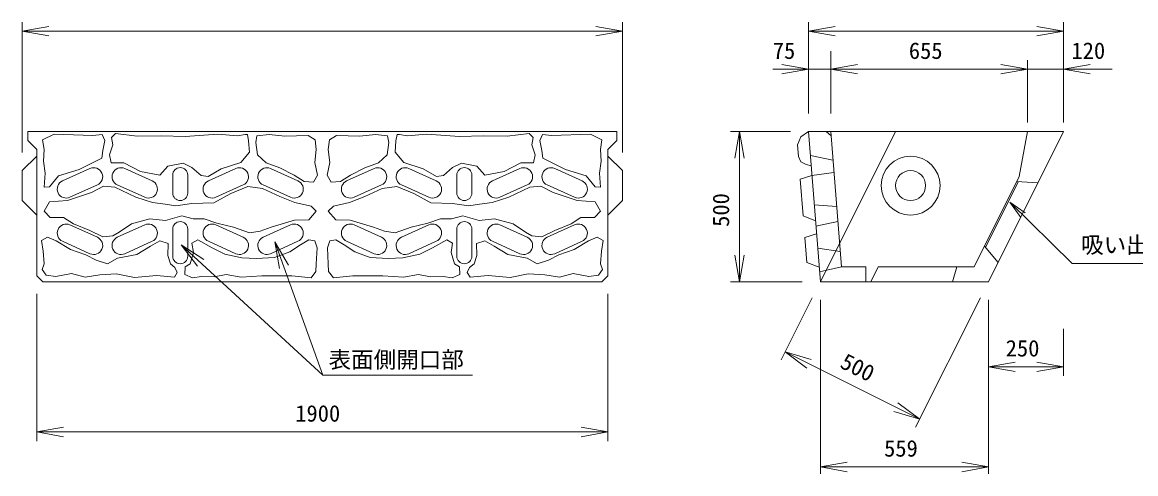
# Model space of a CAD drawing. Units: millimetres, scale not verified, with parts at other scales. Extents: x 112013 to 192013, y 25079 to 80079.
# Drawn here: x 164760 to 179575, y 62777 to 68788 of the extents above; entities that cross this region are included whole.
import ezdxf
from ezdxf.enums import TextEntityAlignment as Align

# ---------------------------------------------------------------- set-up
doc = ezdxf.new("R2010")
doc.units = ezdxf.units.MM
doc.layers.add('0_2', color=4, linetype='Continuous', lineweight=18)
doc.styles.add('ＭＳ ゴシック-5.0-0.0', font='')
doc.styles.get('ＭＳ ゴシック-5.0-0.0').set_extended_font_data('ＭＳ ゴシック-5.0-0.0')

msp = doc.modelspace()

# ---------------------------------------------------------------- linework, layer by layer
at = {"layer": '0_2'}
for p, q in [((164759.901, 67053.667), (164759.901, 68787.537)), ((172743.901, 67053.667), (172743.901, 68787.537)), ((175221.05, 67573.667), (175221.05, 68787.537)), ((178614.665, 67453.667), (178614.665, 68787.537)), ((164759.901, 68667.537), (165114.432, 68730.05)), ((164759.901, 68667.537), (165114.432, 68605.023)), ((164759.901, 68667.537), (172743.901, 68667.537)), ((172743.901, 68667.537), (172389.37, 68730.05)), ((172743.901, 68667.537), (172389.37, 68605.023)), ((175221.05, 68667.537), (175575.581, 68730.05)), ((175221.05, 68667.537), (175575.581, 68605.023)), ((175221.05, 68667.537), (178614.665, 68667.537)), ((178614.665, 68667.537), (178260.134, 68730.05)), ((178614.665, 68667.537), (178260.134, 68605.023)), ((175516.805, 67573.667), (175516.805, 68401.643)), ((175221.05, 68161.643), (174745.859, 68161.643)), ((175221.05, 68161.643), (174866.519, 68224.157)), ((175221.05, 68161.643), (174866.519, 68099.13)), ((175221.05, 68161.643), (175516.805, 68161.643)), ((175516.805, 68161.643), (175871.336, 68224.157)), ((175516.805, 68161.643), (175871.336, 68099.13)), ((175516.805, 68161.643), (178134.665, 68161.643)), ((178134.665, 68161.643), (177780.134, 68224.157)), ((178134.665, 68161.643), (177780.134, 68099.13)), ((178134.665, 67453.667), (178134.665, 68281.643)), ((178134.665, 68161.643), (178614.665, 68161.643)), ((178614.665, 68161.643), (178969.196, 68224.157)), ((178614.665, 68161.643), (179259.534, 68161.643)), ((178614.665, 68161.643), (178969.196, 68099.13)), ((174182.933, 67333.667), (174981.05, 67333.667)), ((174302.933, 67333.667), (174240.419, 66979.136)), ((174302.933, 67333.667), (174365.446, 66979.136)), ((174302.933, 67333.667), (174302.933, 65333.667)), ((175120.801, 67263.318), (175074.476, 67156.941)), ((175221.05, 67333.667), (175120.801, 67263.318)), ((176378.597, 67333.667), (175378.597, 65333.667)), ((175086.808, 67000.392), (175074.476, 67156.941)), ((175086.808, 67000.392), (175120.801, 66928.482)), ((175120.801, 66928.482), (175189.382, 66892.174)), ((175189.382, 66892.174), (175257.012, 66877.146)), ((175267.362, 66745.756), (175110.471, 66699.996)), ((175149.04, 66210.371), (175110.471, 66699.996)), ((177574.996, 65790.985), (178012.105, 66665.203)), ((177899.418, 66390.577), (178728.145, 65576.002)), ((177899.418, 66390.577), (178105.434, 66248.951)), ((177899.418, 66390.577), (178044.571, 66187.031)), ((175149.04, 66210.371), (175314.676, 66145.121)), ((175328.53, 65969.25), (175171.792, 65921.547)), ((166873.027, 65825.101), (168759.818, 64091.542)), ((166873.027, 65825.101), (167176.39, 65631.268)), ((166873.027, 65825.101), (167091.8, 65539.201)), ((168122.306, 65865.4), (168759.818, 64091.542)), ((168122.306, 65865.4), (168301.043, 65552.905)), ((168122.306, 65865.4), (168183.384, 65510.619)), ((175198.114, 65587.402), (175171.792, 65921.547)), ((174302.933, 65333.667), (174240.419, 65688.198)), ((174302.933, 65333.667), (174365.446, 65688.198)), ((175363.495, 65525.384), (175198.114, 65587.402)), ((178728.145, 65576.002), (180964.61, 65576.002)), ((174182.933, 65333.667), (175138.597, 65333.667)), ((164951.901, 63212.942), (164951.901, 65173.667)), ((172551.901, 63212.942), (172551.901, 65173.667)), ((174857.614, 64291.701), (175271.266, 65119.005)), ((175378.597, 62777.229), (175378.597, 65093.667)), ((176646.469, 63397.274), (177507.334, 65119.005)), ((177614.665, 62777.229), (177614.665, 65093.667)), ((178614.665, 64080.045), (178614.665, 64705.16)), ((174911.28, 64399.033), (175256.339, 64296.395)), ((174911.28, 64399.033), (175200.425, 64184.568)), ((174911.28, 64399.033), (176700.134, 63504.605)), ((177614.665, 64200.045), (177969.196, 64262.559)), ((177614.665, 64200.045), (177969.196, 64137.532)), ((178614.665, 64200.045), (177614.665, 64200.045)), ((178614.665, 64200.045), (178260.134, 64262.559)), ((178614.665, 64200.045), (178260.134, 64137.532)), ((168759.818, 64091.542), (170752.23, 64091.542)), ((176700.134, 63504.605), (176410.989, 63719.07)), ((176700.134, 63504.605), (176355.075, 63607.243)), ((164951.901, 63332.942), (165306.432, 63395.455)), ((164951.901, 63332.942), (165306.432, 63270.428)), ((164951.901, 63332.942), (172551.901, 63332.942)), ((172551.901, 63332.942), (172197.37, 63395.455)), ((172551.901, 63332.942), (172197.37, 63270.428)), ((175378.597, 62867.087), (175733.128, 62929.6)), ((175378.597, 62867.087), (175733.128, 62804.574)), ((175378.597, 62867.087), (177614.665, 62867.087)), ((177614.665, 62867.087), (177260.134, 62929.6)), ((177614.665, 62867.087), (177260.134, 62804.574))]:
    msp.add_line(p, q, dxfattribs=at)
at = {"layer": '0_2', "color": 2}
for p, q in [((164831.901, 67213.667), (164831.901, 67333.667)), ((164831.901, 67333.667), (168751.901, 67333.667)), ((165031.095, 67222.898), (165183.931, 67296.681)), ((165183.931, 67296.681), (165700.412, 67280.87)), ((165700.412, 67280.87), (165821.626, 67291.411)), ((165821.626, 67291.411), (165858.518, 67212.358)), ((165948.111, 67254.519), (166000.814, 67307.222)), ((166000.814, 67307.222), (166290.675, 67270.33)), ((166290.675, 67270.33), (166612.158, 67275.6)), ((166612.158, 67275.6), (166928.37, 67265.06)), ((166928.37, 67265.06), (167360.527, 67296.681)), ((167360.527, 67296.681), (167624.037, 67275.6)), ((167624.037, 67275.6), (167724.171, 67291.411)), ((167724.171, 67291.411), (167755.792, 67291.411)), ((167755.792, 67291.411), (167771.603, 67207.088)), ((167882.277, 67275.6), (167866.467, 67186.007)), ((168045.654, 67291.411), (167882.277, 67275.6)), ((168251.192, 67270.33), (168045.654, 67291.411)), ((168562.134, 67280.87), (168251.192, 67270.33)), ((168656.998, 67222.898), (168562.134, 67280.87)), ((172671.901, 67333.667), (168751.901, 67333.667)), ((168846.804, 67222.898), (168941.667, 67280.87)), ((168941.667, 67280.87), (169252.61, 67270.33)), ((169252.61, 67270.33), (169458.148, 67291.411)), ((169458.148, 67291.411), (169621.524, 67275.6)), ((169621.524, 67275.6), (169637.335, 67186.007)), ((169748.009, 67291.411), (169732.198, 67207.088)), ((169779.63, 67291.411), (169748.009, 67291.411)), ((169879.764, 67275.6), (169779.63, 67291.411)), ((170143.275, 67296.681), (169879.764, 67275.6)), ((170575.432, 67265.06), (170143.275, 67296.681)), ((170891.644, 67275.6), (170575.432, 67265.06)), ((171213.127, 67270.33), (170891.644, 67275.6)), ((171502.988, 67307.222), (171213.127, 67270.33)), ((171555.69, 67254.519), (171502.988, 67307.222)), ((171682.175, 67291.411), (171645.284, 67212.358)), ((171803.39, 67280.87), (171682.175, 67291.411)), ((172319.87, 67296.681), (171803.39, 67280.87)), ((172472.706, 67222.898), (172319.87, 67296.681)), ((172671.901, 67213.667), (172671.901, 67333.667)), ((178614.665, 67333.667), (175221.05, 67333.667)), ((175221.05, 67333.667), (175378.597, 65333.667)), ((175456.805, 67333.667), (175521.517, 67273.852)), ((175516.805, 67333.667), (175658.597, 65533.667)), ((178614.665, 67333.667), (177614.665, 65333.667)), ((178134.665, 67333.667), (178023.976, 66733.667)), ((164831.901, 67213.667), (164951.901, 67093.667)), ((165051.901, 67093.667), (165031.095, 67222.898)), ((165858.518, 67212.358), (165832.167, 67080.603)), ((165921.76, 67022.63), (165963.922, 67154.386)), ((165963.922, 67154.386), (165948.111, 67254.519)), ((167771.603, 67207.088), (167782.143, 67059.522)), ((167866.467, 67186.007), (167887.548, 67022.63)), ((168671.901, 67093.667), (168656.998, 67222.898)), ((168831.901, 67093.667), (168846.804, 67222.898)), ((169637.335, 67186.007), (169616.254, 67022.63)), ((169732.198, 67207.088), (169721.658, 67059.522)), ((171539.879, 67154.386), (171555.69, 67254.519)), ((171582.041, 67022.63), (171539.879, 67154.386)), ((171645.284, 67212.358), (171671.635, 67080.603)), ((172451.901, 67093.667), (172472.706, 67222.898)), ((172671.901, 67213.667), (172551.901, 67093.667)), ((164759.901, 66813.667), (164951.901, 67005.667)), ((164951.901, 65413.667), (164951.901, 67093.667)), ((165051.901, 67093.667), (165041.636, 66938.307)), ((165816.356, 66980.469), (165515.954, 66827.633)), ((165832.167, 67080.603), (165816.356, 66980.469)), ((165942.841, 66917.226), (165921.76, 67022.63)), ((167782.143, 67059.522), (167666.199, 66922.496)), ((167887.548, 67022.63), (168003.492, 66917.226)), ((168671.901, 67093.667), (168651.728, 66922.496)), ((168831.901, 67093.667), (168852.074, 66922.496)), ((169616.254, 67022.63), (169500.309, 66917.226)), ((169721.658, 67059.522), (169837.603, 66922.496)), ((171560.96, 66917.226), (171582.041, 67022.63)), ((171671.635, 67080.603), (171687.445, 66980.469)), ((171687.445, 66980.469), (171987.847, 66827.633)), ((172451.901, 67093.667), (172462.166, 66938.307)), ((172551.901, 65413.667), (172551.901, 67093.667)), ((172743.901, 66813.667), (172551.901, 67005.667)), ((175246.102, 67015.648), (175546.732, 66953.754)), ((165041.636, 66938.307), (165062.717, 66780.201)), ((165515.954, 66827.633), (165241.904, 66743.309)), ((165660.219, 66840.566), (165295.776, 66675.699)), ((166111.488, 66917.226), (165942.841, 66917.226)), ((166332.837, 66801.282), (166111.488, 66917.226)), ((166488.026, 66675.699), (166123.582, 66840.566)), ((166696.481, 66869.794), (166591.077, 66753.85)), ((166902.019, 66911.956), (166696.481, 66869.794)), ((167017.963, 66853.984), (166902.019, 66911.956)), ((167139.178, 66748.58), (167017.963, 66853.984)), ((167407.959, 66838.173), (167234.042, 66732.769)), ((167235.776, 66675.699), (167600.219, 66840.566)), ((167666.199, 66922.496), (167407.959, 66838.173)), ((168003.492, 66917.226), (168187.949, 66848.714)), ((168063.582, 66840.566), (168428.026, 66675.699)), ((168187.949, 66848.714), (168377.677, 66753.85)), ((168651.728, 66922.496), (168688.619, 66753.85)), ((168852.074, 66922.496), (168815.182, 66753.85)), ((169440.219, 66840.566), (169075.776, 66675.699)), ((169315.852, 66848.714), (169126.125, 66753.85)), ((169500.309, 66917.226), (169315.852, 66848.714)), ((169837.603, 66922.496), (170095.843, 66838.173)), ((170268.026, 66675.699), (169903.582, 66840.566)), ((170095.843, 66838.173), (170269.76, 66732.769)), ((170364.623, 66748.58), (170485.838, 66853.984)), ((170485.838, 66853.984), (170601.783, 66911.956)), ((170601.783, 66911.956), (170807.321, 66869.794)), ((170807.321, 66869.794), (170912.725, 66753.85)), ((171015.776, 66675.699), (171380.219, 66840.566)), ((171170.965, 66801.282), (171392.314, 66917.226)), ((171392.314, 66917.226), (171560.96, 66917.226)), ((171843.582, 66840.566), (172208.026, 66675.699)), ((171987.847, 66827.633), (172261.898, 66743.309)), ((172462.166, 66938.307), (172441.085, 66780.201)), ((164759.901, 66813.667), (164759.901, 66413.667)), ((165062.717, 66780.201), (165051.901, 66593.667)), ((165241.904, 66743.309), (165120.689, 66595.744)), ((166591.077, 66753.85), (166332.837, 66801.282)), ((166761.901, 66513.667), (166761.901, 66753.667)), ((166961.901, 66513.667), (166961.901, 66753.667)), ((167234.042, 66732.769), (167139.178, 66748.58)), ((168377.677, 66753.85), (168509.432, 66669.526)), ((168509.432, 66669.526), (168635.917, 66658.986)), ((168635.917, 66658.986), (168688.619, 66753.85)), ((168867.885, 66658.986), (168815.182, 66753.85)), ((168994.37, 66669.526), (168867.885, 66658.986)), ((169126.125, 66753.85), (168994.37, 66669.526)), ((170269.76, 66732.769), (170364.623, 66748.58)), ((170541.901, 66513.667), (170541.901, 66753.667)), ((170741.901, 66513.667), (170741.901, 66753.667)), ((170912.725, 66753.85), (171170.965, 66801.282)), ((172261.898, 66743.309), (172383.113, 66595.744)), ((172441.085, 66780.201), (172451.901, 66593.667)), ((172743.901, 66813.667), (172743.901, 66413.667)), ((175267.362, 66745.756), (175559.794, 66787.942)), ((177423.976, 65533.667), (178023.976, 66733.667)), ((165120.689, 66595.744), (165051.901, 66593.667)), ((165363.118, 66416.557), (165679.331, 66521.961)), ((165759.139, 66621.901), (165394.696, 66457.033)), ((165679.331, 66521.961), (165842.707, 66606.284)), ((165842.707, 66606.284), (165990.273, 66590.473)), ((165990.273, 66590.473), (166269.594, 66458.718)), ((166389.105, 66457.033), (166024.662, 66621.901)), ((167334.696, 66457.033), (167699.139, 66621.901)), ((167534.444, 66506.15), (167761.063, 66601.014)), ((167761.063, 66601.014), (167956.06, 66574.663)), ((167956.06, 66574.663), (168187.949, 66469.259)), ((167964.662, 66621.901), (168329.105, 66457.033)), ((169539.139, 66621.901), (169174.696, 66457.033)), ((169547.741, 66574.663), (169315.852, 66469.259)), ((169742.739, 66601.014), (169547.741, 66574.663)), ((169969.358, 66506.15), (169742.739, 66601.014)), ((170169.105, 66457.033), (169804.662, 66621.901)), ((171114.696, 66457.033), (171479.139, 66621.901)), ((171513.528, 66590.473), (171234.207, 66458.718)), ((171661.094, 66606.284), (171513.528, 66590.473)), ((171824.471, 66521.961), (171661.094, 66606.284)), ((171744.662, 66621.901), (172109.105, 66457.033)), ((172140.683, 66416.557), (171824.471, 66521.961)), ((172383.113, 66595.744), (172451.901, 66593.667)), ((177990.324, 66666.364), (178273.472, 66651.281)), ((164759.901, 66413.667), (164951.901, 66221.667)), ((165051.901, 66273.667), (165120.689, 66395.476)), ((165120.689, 66395.476), (165363.118, 66416.557)), ((166269.594, 66458.718), (166490.943, 66390.206)), ((166490.943, 66390.206), (166659.589, 66363.854)), ((166801.885, 66342.774), (167017.963, 66374.395)), ((167017.963, 66374.395), (167307.825, 66384.935)), ((167307.825, 66384.935), (167534.444, 66506.15)), ((168187.949, 66469.259), (168388.217, 66390.206)), ((168388.217, 66390.206), (168604.296, 66337.503)), ((169115.584, 66390.206), (168899.506, 66337.503)), ((169315.852, 66469.259), (169115.584, 66390.206)), ((170195.977, 66384.935), (169969.358, 66506.15)), ((170485.838, 66374.395), (170195.977, 66384.935)), ((170701.917, 66342.774), (170485.838, 66374.395)), ((171012.859, 66390.206), (170844.212, 66363.854)), ((171234.207, 66458.718), (171012.859, 66390.206)), ((172383.113, 66395.476), (172140.683, 66416.557)), ((172451.901, 66273.667), (172383.113, 66395.476)), ((172743.901, 66413.667), (172551.901, 66221.667)), ((165131.229, 66189.938), (165051.901, 66273.667)), ((166659.589, 66363.854), (166801.885, 66342.774)), ((168671.901, 66273.667), (168572.674, 66158.316)), ((168604.296, 66337.503), (168671.901, 66273.667)), ((168899.506, 66337.503), (168831.901, 66273.667)), ((168831.901, 66273.667), (168931.127, 66158.316)), ((170844.212, 66363.854), (170701.917, 66342.774)), ((172372.572, 66189.938), (172451.901, 66273.667)), ((175298.11, 66355.426), (175595.508, 66334.556)), ((165310.416, 66189.938), (165131.229, 66189.938)), ((165442.172, 66105.614), (165310.416, 66189.938)), ((165759.139, 65925.434), (165394.696, 66090.301)), ((165658.25, 66016.021), (165442.172, 66105.614)), ((166389.105, 66090.301), (166024.662, 65925.434)), ((166211.622, 66105.614), (166048.245, 65994.94)), ((166459.322, 66168.857), (166211.622, 66105.614)), ((166664.86, 66147.776), (166459.322, 66168.857)), ((166880.938, 66211.018), (166664.86, 66147.776)), ((167033.774, 66168.857), (166880.938, 66211.018)), ((167181.34, 66168.857), (167033.774, 66168.857)), ((167349.986, 66110.885), (167181.34, 66168.857)), ((167334.696, 66090.301), (167699.139, 65925.434)), ((167571.335, 66058.182), (167349.986, 66110.885)), ((167964.662, 65925.434), (168329.105, 66090.301)), ((168382.947, 66153.046), (168072.005, 66058.182)), ((168572.674, 66158.316), (168382.947, 66153.046)), ((168931.127, 66158.316), (169120.854, 66153.046)), ((169120.854, 66153.046), (169431.797, 66058.182)), ((169539.139, 65925.434), (169174.696, 66090.301)), ((170169.105, 66090.301), (169804.662, 65925.434)), ((169932.466, 66058.182), (170153.815, 66110.885)), ((170153.815, 66110.885), (170322.462, 66168.857)), ((170322.462, 66168.857), (170470.027, 66168.857)), ((170470.027, 66168.857), (170622.863, 66211.018)), ((170622.863, 66211.018), (170838.942, 66147.776)), ((170838.942, 66147.776), (171044.48, 66168.857)), ((171044.48, 66168.857), (171292.18, 66105.614)), ((171114.696, 66090.301), (171479.139, 65925.434)), ((171292.18, 66105.614), (171455.556, 65994.94)), ((171744.662, 65925.434), (172109.105, 66090.301)), ((171845.551, 66016.021), (172061.63, 66105.614)), ((172061.63, 66105.614), (172193.385, 66189.938)), ((172193.385, 66189.938), (172372.572, 66189.938)), ((175320.316, 66073.524), (175611.136, 66136.162)), ((165015.285, 65884.266), (165094.338, 65926.427)), ((165094.338, 65926.427), (165210.282, 65878.995)), ((165832.167, 65931.698), (165658.25, 66016.021)), ((165963.922, 65942.238), (165832.167, 65931.698)), ((166048.245, 65994.94), (165963.922, 65942.238)), ((166761.901, 66033.667), (166761.901, 65673.667)), ((166961.901, 66033.667), (166961.901, 65673.667)), ((167782.143, 65984.4), (167571.335, 66058.182)), ((167924.439, 66005.48), (167782.143, 65984.4)), ((168072.005, 66058.182), (167924.439, 66005.48)), ((169431.797, 66058.182), (169579.362, 66005.48)), ((169579.362, 66005.48), (169721.658, 65984.4)), ((169721.658, 65984.4), (169932.466, 66058.182)), ((170541.901, 66033.667), (170541.901, 65673.667)), ((170741.901, 66033.667), (170741.901, 65673.667)), ((171455.556, 65994.94), (171539.879, 65942.238)), ((171539.879, 65942.238), (171671.635, 65931.698)), ((171671.635, 65931.698), (171845.551, 66016.021)), ((172409.464, 65926.427), (172293.519, 65878.995)), ((172488.517, 65884.266), (172409.464, 65926.427)), ((165036.366, 65741.97), (165015.285, 65884.266)), ((165210.282, 65878.995), (165400.01, 65763.051)), ((165660.219, 65706.768), (165295.776, 65871.635)), ((166488.026, 65871.635), (166123.582, 65706.768)), ((166285.405, 65694.538), (166464.592, 65805.213)), ((166464.592, 65805.213), (166591.077, 65878.995)), ((166591.077, 65878.995), (166701.751, 65842.104)), ((166701.751, 65842.104), (166696.481, 65683.998)), ((167017.963, 65847.374), (167097.017, 65889.536)), ((167039.044, 65720.889), (167017.963, 65847.374)), ((167097.017, 65889.536), (167286.744, 65784.132)), ((167235.776, 65871.635), (167600.219, 65706.768)), ((167286.744, 65784.132), (167455.391, 65699.808)), ((168063.582, 65706.768), (168428.026, 65871.635)), ((168319.705, 65731.43), (168462, 65826.293)), ((168462, 65826.293), (168572.674, 65889.536)), ((168572.674, 65889.536), (168651.728, 65878.995)), ((168651.728, 65878.995), (168683.349, 65784.132)), ((168683.349, 65784.132), (168671.901, 65573.667)), ((168852.074, 65878.995), (168820.453, 65784.132)), ((168820.453, 65784.132), (168831.901, 65573.667)), ((168931.127, 65889.536), (168852.074, 65878.995)), ((169041.801, 65826.293), (168931.127, 65889.536)), ((169184.097, 65731.43), (169041.801, 65826.293)), ((169440.219, 65706.768), (169075.776, 65871.635)), ((170268.026, 65871.635), (169903.582, 65706.768)), ((170217.058, 65784.132), (170048.411, 65699.808)), ((170406.785, 65889.536), (170217.058, 65784.132)), ((170485.838, 65847.374), (170406.785, 65889.536)), ((170464.757, 65720.889), (170485.838, 65847.374)), ((170912.725, 65878.995), (170802.05, 65842.104)), ((170802.05, 65842.104), (170807.321, 65683.998)), ((171039.21, 65805.213), (170912.725, 65878.995)), ((171015.776, 65871.635), (171380.219, 65706.768)), ((171218.397, 65694.538), (171039.21, 65805.213)), ((171843.582, 65706.768), (172208.026, 65871.635)), ((172293.519, 65878.995), (172103.792, 65763.051)), ((172467.436, 65741.97), (172488.517, 65884.266)), ((175642.837, 65733.735), (175343.523, 65778.914)), ((177560.999, 65807.713), (177742.954, 65590.245)), ((165051.901, 65573.667), (165036.366, 65741.97)), ((165400.01, 65763.051), (165605.548, 65689.268)), ((165605.548, 65689.268), (165742.573, 65620.755)), ((165891.901, 65573.667), (166027.165, 65647.106)), ((166027.165, 65647.106), (166285.405, 65694.538)), ((166696.481, 65683.998), (166731.901, 65573.667)), ((166991.901, 65573.667), (167039.044, 65720.889)), ((167455.391, 65699.808), (167682.009, 65652.377)), ((167682.009, 65652.377), (167877.007, 65641.836)), ((167877.007, 65641.836), (168114.166, 65657.647)), ((168114.166, 65657.647), (168319.705, 65731.43)), ((169389.635, 65657.647), (169184.097, 65731.43)), ((169626.794, 65641.836), (169389.635, 65657.647)), ((169821.792, 65652.377), (169626.794, 65641.836)), ((170048.411, 65699.808), (169821.792, 65652.377)), ((170511.901, 65573.667), (170464.757, 65720.889)), ((170807.321, 65683.998), (170771.901, 65573.667)), ((171476.637, 65647.106), (171218.397, 65694.538)), ((171611.901, 65573.667), (171476.637, 65647.106)), ((171898.253, 65689.268), (171761.228, 65620.755)), ((172103.792, 65763.051), (171898.253, 65689.268)), ((172451.901, 65573.667), (172467.436, 65741.97)), ((165025.825, 65494.27), (165051.901, 65573.667)), ((165078.527, 65420.487), (165025.825, 65494.27)), ((165742.573, 65620.755), (165891.901, 65573.667)), ((166731.901, 65573.667), (166791.345, 65520.621)), ((166791.345, 65520.621), (166822.966, 65457.379)), ((166923.1, 65431.028), (166928.37, 65531.162)), ((166928.37, 65531.162), (166991.901, 65573.667)), ((168671.901, 65573.667), (168667.538, 65467.919)), ((168831.901, 65573.667), (168836.263, 65467.919)), ((170575.432, 65531.162), (170511.901, 65573.667)), ((170580.702, 65431.028), (170575.432, 65531.162)), ((170712.457, 65520.621), (170680.836, 65457.379)), ((170771.901, 65573.667), (170712.457, 65520.621)), ((171761.228, 65620.755), (171611.901, 65573.667)), ((172425.274, 65420.487), (172477.976, 65494.27)), ((172477.976, 65494.27), (172451.901, 65573.667)), ((175658.597, 65533.667), (175368.351, 65463.733)), ((175658.597, 65533.667), (175982.335, 65533.667)), ((175982.335, 65333.667), (175982.335, 65533.667)), ((176149.417, 65533.667), (176049.417, 65333.667)), ((176149.417, 65533.667), (177423.976, 65533.667)), ((177194.665, 65533.667), (177134.665, 65333.667)), ((164951.901, 65413.667), (165031.901, 65333.667)), ((165031.901, 65333.667), (168751.901, 65333.667)), ((165031.901, 65333.667), (168751.901, 65333.667)), ((165205.012, 65404.677), (165078.527, 65420.487)), ((165415.821, 65441.568), (165205.012, 65404.677)), ((165595.008, 65394.136), (165415.821, 65441.568)), ((165790.005, 65425.758), (165595.008, 65394.136)), ((166011.354, 65436.298), (165790.005, 65425.758)), ((166253.783, 65388.866), (166011.354, 65436.298)), ((166543.645, 65415.217), (166253.783, 65388.866)), ((166786.074, 65394.136), (166543.645, 65415.217)), ((166822.966, 65457.379), (166786.074, 65394.136)), ((167023.234, 65383.596), (166923.1, 65431.028)), ((167144.448, 65404.677), (167023.234, 65383.596)), ((167313.095, 65399.407), (167144.448, 65404.677)), ((167471.201, 65431.028), (167313.095, 65399.407)), ((167671.469, 65394.136), (167471.201, 65431.028)), ((167945.52, 65409.947), (167671.469, 65394.136)), ((168346.056, 65409.947), (167945.52, 65409.947)), ((168604.296, 65383.596), (168346.056, 65409.947)), ((168667.538, 65467.919), (168604.296, 65383.596)), ((172471.901, 65333.667), (168751.901, 65333.667)), ((168836.263, 65467.919), (168899.506, 65383.596)), ((168899.506, 65383.596), (169157.746, 65409.947)), ((169157.746, 65409.947), (169558.282, 65409.947)), ((169558.282, 65409.947), (169832.332, 65394.136)), ((169832.332, 65394.136), (170032.6, 65431.028)), ((170032.6, 65431.028), (170190.706, 65399.407)), ((170190.706, 65399.407), (170359.353, 65404.677)), ((170359.353, 65404.677), (170480.568, 65383.596)), ((170480.568, 65383.596), (170580.702, 65431.028)), ((170680.836, 65457.379), (170717.727, 65394.136)), ((170717.727, 65394.136), (170960.157, 65415.217)), ((170960.157, 65415.217), (171250.018, 65388.866)), ((171250.018, 65388.866), (171492.448, 65436.298)), ((171492.448, 65436.298), (171713.796, 65425.758)), ((171713.796, 65425.758), (171908.794, 65394.136)), ((171908.794, 65394.136), (172087.981, 65441.568)), ((172087.981, 65441.568), (172298.789, 65404.677)), ((172298.789, 65404.677), (172425.274, 65420.487)), ((172551.901, 65413.667), (172471.901, 65333.667)), ((175378.597, 65333.667), (177614.665, 65333.667))]:
    msp.add_line(p, q, dxfattribs=at)
at = {"layer": '0_2'}
for radius in [392, 200]:
    msp.add_circle((176578.597, 66613.667), radius, dxfattribs=at)
at = {"layer": '0_2', "color": 2}
for centre, radius, start, end in [((165709.679, 66731.234), 120, 294.34109, 114.34109), ((166074.122, 66731.234), 120, 65.65891, 245.65891), ((166861.901, 66753.667), 100, 0, 180), ((167649.679, 66731.234), 120, 294.34109, 114.34109), ((168014.122, 66731.234), 120, 65.65891, 245.65891), ((169489.679, 66731.234), 120, 294.34109, 114.34109), ((169854.122, 66731.234), 120, 65.65891, 245.65891), ((170641.901, 66753.667), 100, 0, 180), ((171429.679, 66731.234), 120, 294.34109, 114.34109), ((171794.122, 66731.234), 120, 65.65891, 245.65891), ((165345.236, 66566.366), 120, 114.34109, 294.34109), ((166438.565, 66566.366), 120, 245.65891, 65.65891), ((167285.236, 66566.366), 120, 114.34109, 294.34109), ((168378.565, 66566.366), 120, 245.65891, 65.65891), ((169125.236, 66566.366), 120, 114.34109, 294.34109), ((170218.565, 66566.366), 120, 245.65891, 65.65891), ((171065.236, 66566.366), 120, 114.34109, 294.34109), ((172158.565, 66566.366), 120, 245.65891, 65.65891), ((166861.901, 66513.667), 100, 180, 0), ((170641.901, 66513.667), 100, 180, 0), ((165345.236, 65980.968), 120, 65.65891, 245.65891), ((166438.565, 65980.968), 120, 294.34109, 114.34109), ((166861.901, 66033.667), 100, 0, 180), ((167285.236, 65980.968), 120, 65.65891, 245.65891), ((168378.565, 65980.968), 120, 294.34109, 114.34109), ((169125.236, 65980.968), 120, 65.65891, 245.65891), ((170218.565, 65980.968), 120, 294.34109, 114.34109), ((170641.901, 66033.667), 100, 0, 180), ((171065.236, 65980.968), 120, 65.65891, 245.65891), ((172158.565, 65980.968), 120, 294.34109, 114.34109), ((165709.679, 65816.101), 120, 245.65891, 65.65891), ((166074.122, 65816.101), 120, 114.34109, 294.34109), ((167649.679, 65816.101), 120, 245.65891, 65.65891), ((168014.122, 65816.101), 120, 114.34109, 294.34109), ((169489.679, 65816.101), 120, 245.65891, 65.65891), ((169854.122, 65816.101), 120, 114.34109, 294.34109), ((171429.679, 65816.101), 120, 245.65891, 65.65891), ((171794.122, 65816.101), 120, 114.34109, 294.34109), ((166861.901, 65673.667), 100, 180, 0), ((170641.901, 65673.667), 100, 180, 0)]:
    msp.add_arc(centre, radius, start, end, dxfattribs=at)

# ---------------------------------------------------------------- texts
at = {"layer": '0_2', "color": 7, "style": 'ＭＳ ゴシック-5.0-0.0'}
for s, p in [('75', (174745.858, 68233.643)), ('655', (176555.735, 68233.643)), ('120', (178719.532, 68233.643)), ('吸い出し防止材', (178848.144, 65648.001)), ('250', (177844.665, 64272.045)), ('表面側開口部', (168835.258, 64119.809)), ('1900', (168391.901, 63404.942)), ('559', (176226.63, 62939.087))]:
    msp.add_text(s, height=219.9, dxfattribs=at).set_placement(p, align=Align.BOTTOM_LEFT)
for rotation, p in [(90, (174230.932, 66063.667)), (333.435, (175596.411, 64136.966))]:
    msp.add_text('500', height=219.9, rotation=rotation, dxfattribs=at).set_placement(p, align=Align.BOTTOM_LEFT)

doc.saveas('drawing.dxf')
